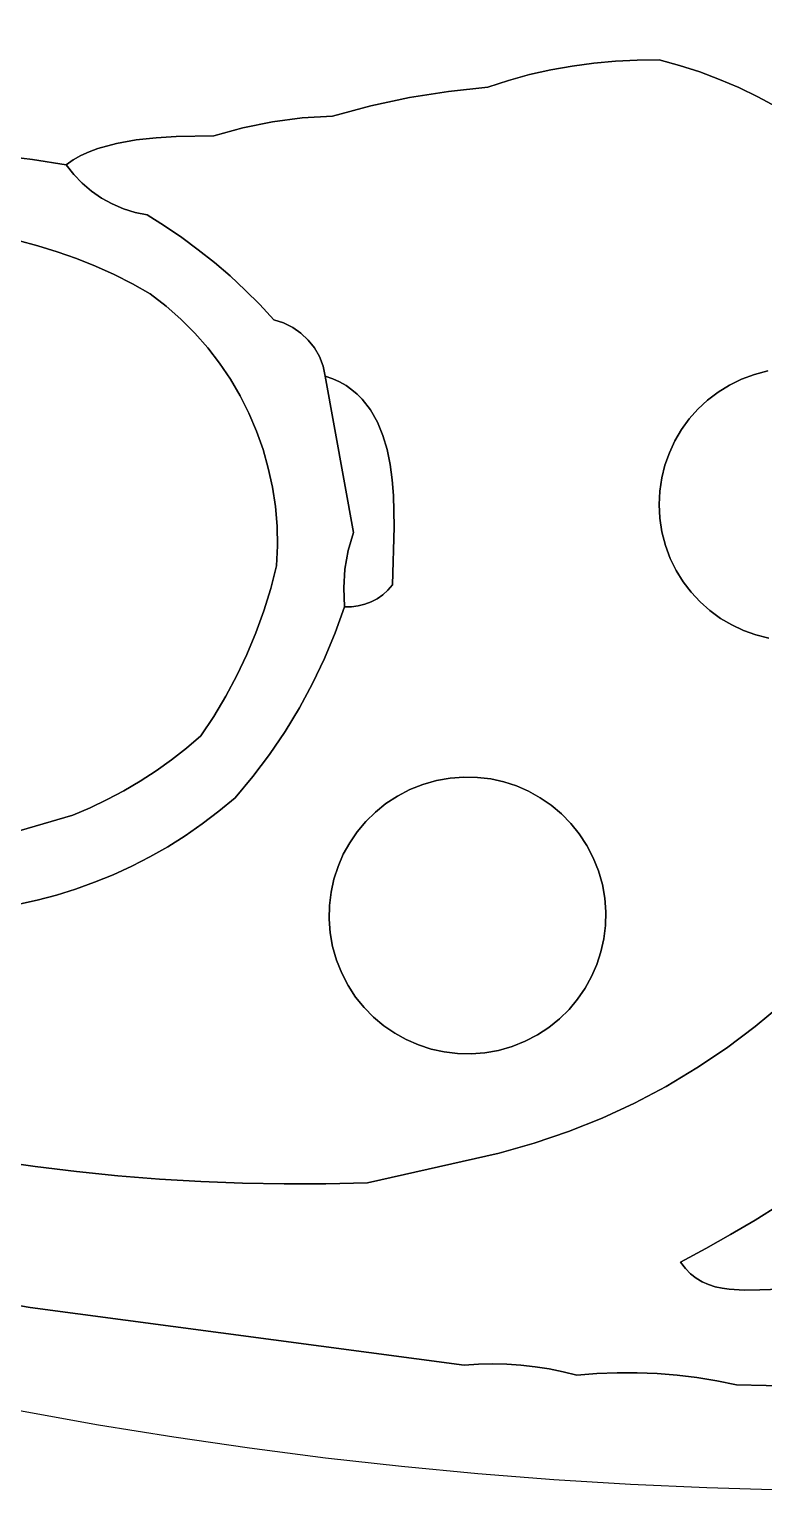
# Model space of a CAD drawing. Header units: inches. Extents: x 37.5 to 70.3, y 17.4 to 61.6.
# Drawn here: x 55.928 to 58.414, y 17.428 to 22.368 of the extents above; entities that cross this region are included whole.
import ezdxf

# ---------------------------------------------------------------- set-up
doc = ezdxf.new("R2010")
doc.units = ezdxf.units.IN
doc.layers.add('SURFACES_FOR_SKETCHUP', color=7, linetype='Continuous')

msp = doc.modelspace()

# ---------------------------------------------------------------- linework, layer by layer
at = {"layer": 'SURFACES_FOR_SKETCHUP'}
for points, invisible_edges in [([(58.3445, 23.0999), (58.2059, 23.0539), (58.2639, 22.1984)], 10), ([(58.2639, 22.1984), (58.3296, 22.1703), (58.3445, 23.0999)], 10), ([(59.0246, 22.5933), (58.3445, 23.0999), (58.3296, 22.1703)], 11), ([(58.0664, 23.0103), (58.1287, 22.2453), (58.2059, 23.0539)], 3), ([(58.1287, 22.2453), (58.1969, 22.2234), (58.2059, 23.0539)], 10), ([(58.1969, 22.2234), (58.2639, 22.1984), (58.2059, 23.0539)], 10), ([(57.9151, 22.9551), (58.0594, 22.264), (58.0664, 23.0103)], 3), ([(58.1287, 22.2453), (58.0664, 23.0103), (58.0594, 22.264)], 3), ([(57.7623, 22.9056), (57.9856, 22.2637), (57.9151, 22.9551)], 3), ([(58.0594, 22.264), (57.9151, 22.9551), (57.9856, 22.2637)], 3), ([(57.608, 22.862), (57.8387, 22.2534), (57.7623, 22.9056)], 3), ([(57.912, 22.2601), (57.7623, 22.9056), (57.8387, 22.2534)], 3), ([(57.9856, 22.2637), (57.7623, 22.9056), (57.912, 22.2601)], 3), ([(57.2959, 22.7921), (57.5504, 22.1948), (57.4525, 22.8242)], 3), ([(57.4525, 22.8242), (57.6933, 22.2304), (57.608, 22.862)], 3), ([(57.6933, 22.2304), (57.4525, 22.8242), (57.6215, 22.2142)], 3), ([(57.6215, 22.2142), (57.4525, 22.8242), (57.5504, 22.1948)], 3), ([(57.7658, 22.2435), (57.608, 22.862), (57.6933, 22.2304)], 3), ([(57.8387, 22.2534), (57.608, 22.862), (57.7658, 22.2435)], 3), ([(57.1384, 22.766), (57.3469, 22.1578), (57.2959, 22.7921)], 3), ([(57.4801, 22.1723), (57.2959, 22.7921), (57.3469, 22.1578)], 3), ([(57.5504, 22.1948), (57.2959, 22.7921), (57.4801, 22.1723)], 3), ([(56.024, 22.7469), (55.865, 22.7678), (55.8261, 21.9407)], 10), ([(55.8261, 21.9407), (55.9397, 21.9276), (56.024, 22.7469)], 10), ([(55.9397, 21.9276), (56.1309, 21.9536), (56.024, 22.7469)], 11), ([(56.1604, 21.9646), (56.024, 22.7469), (56.1309, 21.9536)], 3), ([(56.024, 22.7469), (56.1604, 21.9646), (56.1833, 22.7319)], 3), ([(56.2232, 21.9819), (56.1833, 22.7319), (56.1604, 21.9646)], 3), ([(56.2896, 21.9936), (56.1833, 22.7319), (56.2232, 21.9819)], 3), ([(56.1833, 22.7319), (56.2896, 21.9936), (56.3429, 22.7229)], 3), ([(56.2896, 21.9936), (56.3576, 22.001), (56.3429, 22.7229)], 10), ([(56.3576, 22.001), (56.4253, 22.005), (56.3429, 22.7229)], 10), ([(56.5025, 22.7198), (56.3429, 22.7229), (56.4253, 22.005)], 10), ([(56.5025, 22.7198), (56.651, 22.0345), (56.6621, 22.7225)], 3), ([(56.751, 22.0546), (56.6621, 22.7225), (56.651, 22.0345)], 3), ([(56.8213, 22.7311), (56.6621, 22.7225), (56.8522, 22.0678)], 10), ([(56.751, 22.0546), (56.8522, 22.0678), (56.6621, 22.7225)], 10), ([(56.8213, 22.7311), (56.9541, 22.0741), (56.9802, 22.7456)], 3), ([(56.8522, 22.0678), (56.9541, 22.0741), (56.8213, 22.7311)], 10), ([(57.0836, 22.1086), (56.9802, 22.7456), (56.9541, 22.0741)], 3), ([(56.9802, 22.7456), (57.2146, 22.1366), (57.1384, 22.766)], 3), ([(57.2146, 22.1366), (56.9802, 22.7456), (57.0836, 22.1086)], 3), ([(57.3469, 22.1578), (57.1384, 22.766), (57.2146, 22.1366)], 3), ([(56.4253, 22.005), (56.5525, 22.0076), (56.5025, 22.7198)], 10), ([(56.651, 22.0345), (56.5025, 22.7198), (56.5525, 22.0076)], 3), ([(59.0246, 22.5933), (58.3296, 22.1703), (59.0238, 22.5475)], 3), ([(58.394, 22.1391), (59.0238, 22.5475), (58.3296, 22.1703)], 3), ([(59.0238, 22.5475), (58.394, 22.1391), (59.0277, 22.5014)], 3), ([(58.4568, 22.105), (59.0277, 22.5014), (58.394, 22.1391)], 3), ([(57.6933, 22.2304), (57.6215, 22.2142), (58.2237, 21.1132)], 10), ([(57.7658, 22.2435), (57.6933, 22.2304), (58.2237, 21.1132)], 10), ([(57.7658, 22.2435), (58.2593, 21.1403), (57.8387, 22.2534)], 3), ([(58.2593, 21.1403), (57.7658, 22.2435), (58.2237, 21.1132)], 3), ([(57.8387, 22.2534), (58.2593, 21.1403), (57.912, 22.2601)], 3), ([(57.9856, 22.2637), (57.912, 22.2601), (58.2976, 21.1641)], 10), ([(58.2593, 21.1403), (58.2976, 21.1641), (57.912, 22.2601)], 10), ([(58.0594, 22.264), (57.9856, 22.2637), (58.1287, 22.2453)], 2), ([(58.1287, 22.2453), (57.9856, 22.2637), (58.1969, 22.2234)], 3), ([(58.2976, 21.1641), (58.1969, 22.2234), (57.9856, 22.2637)], 11), ([(57.4801, 22.1723), (58.1912, 21.0829), (57.5504, 22.1948)], 3), ([(57.5504, 22.1948), (58.1912, 21.0829), (57.6215, 22.2142)], 3), ([(58.2237, 21.1132), (57.6215, 22.2142), (58.1912, 21.0829)], 3), ([(58.1969, 22.2234), (58.2976, 21.1641), (58.2639, 22.1984)], 3), ([(58.3386, 21.1841), (58.2639, 22.1984), (58.2976, 21.1641)], 3), ([(58.2639, 22.1984), (58.3386, 21.1841), (58.3296, 22.1703)], 3), ([(57.0836, 22.1086), (56.8722, 21.3167), (57.2146, 22.1366)], 3), ([(56.8722, 21.3167), (56.8932, 21.2901), (57.2146, 22.1366)], 10), ([(57.3469, 22.1578), (57.2146, 22.1366), (56.8932, 21.2901)], 10), ([(56.8932, 21.2901), (57.0199, 21.1488), (57.3469, 22.1578)], 11), ([(57.0381, 21.1336), (57.3469, 22.1578), (57.0199, 21.1488)], 3), ([(57.0381, 21.1336), (57.0547, 21.1171), (57.3469, 22.1578)], 10), ([(57.4801, 22.1723), (57.3469, 22.1578), (57.0547, 21.1171)], 10), ([(57.0547, 21.1171), (57.0835, 21.0804), (57.4801, 22.1723)], 10), ([(58.1618, 21.0497), (57.4801, 22.1723), (57.0835, 21.0804)], 11), ([(58.1618, 21.0497), (58.1912, 21.0829), (57.4801, 22.1723)], 10), ([(58.3296, 22.1703), (58.3386, 21.1841), (58.394, 22.1391)], 3), ([(58.394, 22.1391), (58.3386, 21.1841), (58.4568, 22.105)], 3), ([(56.8722, 21.3167), (57.0836, 22.1086), (56.8476, 21.3399)], 3), ([(56.9541, 22.0741), (56.8476, 21.3399), (57.0836, 22.1086)], 3), ([(58.382, 21.2002), (58.4568, 22.105), (58.3386, 21.1841)], 3), ([(58.4568, 22.105), (58.382, 21.2002), (58.5181, 22.0679)], 3), ([(56.5548, 21.5788), (56.651, 22.0345), (56.5003, 21.6222)], 3), ([(56.5525, 22.0076), (56.5003, 21.6222), (56.651, 22.0345)], 3), ([(56.651, 22.0345), (56.5548, 21.5788), (56.751, 22.0546)], 3), ([(56.6077, 21.5334), (56.751, 22.0546), (56.5548, 21.5788)], 3), ([(56.6588, 21.4859), (56.8522, 22.0678), (56.6077, 21.5334)], 3), ([(56.751, 22.0546), (56.6077, 21.5334), (56.8522, 22.0678)], 3), ([(56.7081, 21.4365), (56.9541, 22.0741), (56.6588, 21.4859)], 3), ([(56.8522, 22.0678), (56.6588, 21.4859), (56.9541, 22.0741)], 3), ([(56.8197, 21.3594), (56.9541, 22.0741), (56.7081, 21.4365)], 11), ([(56.8476, 21.3399), (56.9541, 22.0741), (56.8197, 21.3594)], 3), ([(58.4277, 21.212), (58.5181, 22.0679), (58.382, 21.2002)], 3), ([(56.2232, 21.9819), (56.1604, 21.9646), (56.1729, 21.7969)], 10), ([(56.1729, 21.7969), (56.2088, 21.777), (56.2232, 21.9819)], 10), ([(56.2088, 21.777), (56.2467, 21.7607), (56.2232, 21.9819)], 10), ([(56.2896, 21.9936), (56.2232, 21.9819), (56.2467, 21.7607)], 10), ([(56.2467, 21.7607), (56.2862, 21.7482), (56.2896, 21.9936)], 10), ([(56.2862, 21.7482), (56.327, 21.7396), (56.2896, 21.9936)], 10), ([(56.3576, 22.001), (56.2896, 21.9936), (56.327, 21.7396)], 10), ([(56.4253, 22.005), (56.3576, 22.001), (56.327, 21.7396)], 10), ([(56.4253, 22.005), (56.327, 21.7396), (56.3863, 21.7027)], 9), ([(56.4253, 22.005), (56.3863, 21.7027), (56.5525, 22.0076)], 3), ([(56.4441, 21.6635), (56.5525, 22.0076), (56.3863, 21.7027)], 3), ([(56.5003, 21.6222), (56.5525, 22.0076), (56.4441, 21.6635)], 3), ([(55.8261, 21.9407), (55.8231, 21.6675), (55.9397, 21.9276)], 3), ([(55.9397, 21.9276), (56.103, 21.9407), (56.1309, 21.9536)], 9), ([(55.9397, 21.9276), (56.0768, 21.926), (56.103, 21.9407)], 9), ([(56.103, 21.9407), (56.0768, 21.926), (56.0787, 21.8765)], 10), ([(56.0787, 21.8765), (56.1075, 21.8468), (56.103, 21.9407)], 10), ([(56.1309, 21.9536), (56.103, 21.9407), (56.1075, 21.8468)], 10), ([(56.1075, 21.8468), (56.139, 21.8202), (56.1309, 21.9536)], 10), ([(56.1604, 21.9646), (56.1309, 21.9536), (56.139, 21.8202)], 10), ([(56.139, 21.8202), (56.1729, 21.7969), (56.1604, 21.9646)], 10), ([(55.8903, 21.6529), (55.9397, 21.9276), (55.8231, 21.6675)], 3), ([(55.8903, 21.6529), (55.9569, 21.6354), (55.9397, 21.9276)], 10), ([(55.9397, 21.9276), (56.0528, 21.9091), (56.0768, 21.926)], 8), ([(56.0528, 21.9091), (55.9397, 21.9276), (56.0787, 21.8765)], 2), ([(55.9397, 21.9276), (55.9569, 21.6354), (56.0787, 21.8765)], 11), ([(56.0528, 21.9091), (56.0787, 21.8765), (56.0768, 21.926)], 2), ([(56.1075, 21.8468), (56.0787, 21.8765), (55.9569, 21.6354)], 10), ([(55.9569, 21.6354), (56.0228, 21.6152), (56.1075, 21.8468)], 10), ([(56.139, 21.8202), (56.1075, 21.8468), (56.0228, 21.6152)], 10), ([(56.1729, 21.7969), (56.139, 21.8202), (56.0228, 21.6152)], 10), ([(56.1729, 21.7969), (56.0228, 21.6152), (56.0878, 21.5922)], 9), ([(56.1729, 21.7969), (56.0878, 21.5922), (56.2088, 21.777)], 3), ([(56.1519, 21.5665), (56.2088, 21.777), (56.0878, 21.5922)], 3), ([(56.2088, 21.777), (56.1519, 21.5665), (56.2467, 21.7607)], 3), ([(56.215, 21.538), (56.2467, 21.7607), (56.1519, 21.5665)], 3), ([(56.2467, 21.7607), (56.215, 21.538), (56.2862, 21.7482)], 3), ([(56.2862, 21.7482), (56.215, 21.538), (56.327, 21.7396)], 3), ([(56.327, 21.7396), (56.215, 21.538), (56.3863, 21.7027)], 3), ([(56.277, 21.5068), (56.3863, 21.7027), (56.215, 21.538)], 3), ([(56.4441, 21.6635), (56.3863, 21.7027), (56.277, 21.5068)], 10), ([(55.6611, 19.6002), (56.0751, 19.7099), (55.7554, 21.6793)], 11), ([(55.8231, 21.6675), (55.7554, 21.6793), (56.0751, 19.7099)], 10), ([(55.8903, 21.6529), (55.8231, 21.6675), (56.0751, 19.7099)], 10), ([(55.9569, 21.6354), (55.8903, 21.6529), (56.0751, 19.7099)], 10), ([(56.3379, 21.4729), (56.4441, 21.6635), (56.277, 21.5068)], 3), ([(56.5003, 21.6222), (56.4441, 21.6635), (56.3379, 21.4729)], 10), ([(56.0228, 21.6152), (55.9569, 21.6354), (56.0751, 19.7099)], 10), ([(56.0751, 19.7099), (56.1342, 19.7348), (56.0228, 21.6152)], 10), ([(56.0878, 21.5922), (56.0228, 21.6152), (56.1342, 19.7348)], 10), ([(56.1519, 21.5665), (56.0878, 21.5922), (56.1921, 19.7623)], 10), ([(56.1342, 19.7348), (56.1921, 19.7623), (56.0878, 21.5922)], 10), ([(56.3912, 21.4317), (56.5003, 21.6222), (56.3379, 21.4729)], 3), ([(56.5548, 21.5788), (56.5003, 21.6222), (56.3912, 21.4317)], 10), ([(56.215, 21.538), (56.1519, 21.5665), (56.6949, 20.3265)], 10), ([(56.1921, 19.7623), (56.6644, 20.2535), (56.1519, 21.5665)], 11), ([(56.6644, 20.2535), (56.6949, 20.3265), (56.1519, 21.5665)], 10), ([(56.4415, 21.3875), (56.215, 21.538), (56.4884, 21.3405)], 3), ([(56.5321, 21.2908), (56.215, 21.538), (56.5723, 21.2386)], 3), ([(56.6949, 20.3265), (56.609, 21.1841), (56.215, 21.538)], 11), ([(56.215, 21.538), (56.4415, 21.3875), (56.277, 21.5068)], 3), ([(56.5723, 21.2386), (56.215, 21.538), (56.609, 21.1841)], 3), ([(56.4884, 21.3405), (56.215, 21.538), (56.5321, 21.2908)], 3), ([(56.3912, 21.4317), (56.4415, 21.3875), (56.5548, 21.5788)], 10), ([(56.6077, 21.5334), (56.5548, 21.5788), (56.4415, 21.3875)], 10), ([(56.3379, 21.4729), (56.277, 21.5068), (56.3912, 21.4317)], 2), ([(56.4415, 21.3875), (56.3912, 21.4317), (56.277, 21.5068)], 10), ([(56.4415, 21.3875), (56.4884, 21.3405), (56.6077, 21.5334)], 10), ([(56.6588, 21.4859), (56.6077, 21.5334), (56.4884, 21.3405)], 10), ([(56.4884, 21.3405), (56.5321, 21.2908), (56.6588, 21.4859)], 10), ([(56.7081, 21.4365), (56.6588, 21.4859), (56.5321, 21.2908)], 10), ([(56.5321, 21.2908), (56.5723, 21.2386), (56.7081, 21.4365)], 10), ([(56.7556, 21.3852), (56.7081, 21.4365), (56.5723, 21.2386)], 10), ([(56.7081, 21.4365), (56.7556, 21.3852), (56.7889, 21.3746)], 8), ([(56.7081, 21.4365), (56.7889, 21.3746), (56.8197, 21.3594)], 9), ([(56.5723, 21.2386), (56.609, 21.1841), (56.7556, 21.3852)], 10), ([(56.7889, 21.3746), (56.7556, 21.3852), (56.609, 21.1841)], 10), ([(56.7889, 21.3746), (56.609, 21.1841), (56.8197, 21.3594)], 3), ([(56.8476, 21.3399), (56.8197, 21.3594), (56.609, 21.1841)], 10), ([(56.609, 21.1841), (56.6422, 21.1275), (56.8476, 21.3399)], 10), ([(56.8722, 21.3167), (56.8476, 21.3399), (56.6422, 21.1275)], 10), ([(56.8722, 21.3167), (56.6422, 21.1275), (56.8932, 21.2901)], 3), ([(56.8932, 21.2901), (56.6422, 21.1275), (56.9101, 21.2605)], 3), ([(56.9101, 21.2605), (57.0199, 21.1488), (56.8932, 21.2901)], 3), ([(56.9225, 21.2285), (56.9101, 21.2605), (56.6422, 21.1275)], 10), ([(56.9225, 21.2285), (56.9785, 21.1748), (56.9101, 21.2605)], 3), ([(57.0001, 21.1626), (56.9101, 21.2605), (56.9785, 21.1748)], 3), ([(57.0199, 21.1488), (56.9101, 21.2605), (57.0001, 21.1626)], 3), ([(56.9301, 21.1943), (56.9225, 21.2285), (56.6422, 21.1275)], 10), ([(56.9301, 21.1943), (56.6422, 21.1275), (56.6717, 21.069)], 9), ([(56.9301, 21.1943), (56.6717, 21.069), (56.6974, 21.0087)], 9), ([(56.9301, 21.1943), (56.6974, 21.0087), (56.7193, 20.9469)], 9), ([(56.9301, 21.1943), (56.7193, 20.9469), (56.7372, 20.8837)], 9), ([(56.9301, 21.1943), (56.7372, 20.8837), (57.025, 20.6656)], 3), ([(56.9225, 21.2285), (56.9301, 21.1943), (56.9552, 21.1854)], 8), ([(56.9225, 21.2285), (56.9552, 21.1854), (56.9785, 21.1748)], 9), ([(57.1068, 21.0392), (57.0835, 21.0804), (56.9301, 21.1943)], 10), ([(56.9301, 21.1943), (57.0835, 21.0804), (56.9552, 21.1854)], 3), ([(57.025, 20.6656), (57.1068, 21.0392), (56.9301, 21.1943)], 3), ([(58.1357, 21.014), (58.4277, 21.212), (58.1618, 21.0497)], 3), ([(58.4277, 21.212), (58.1357, 21.014), (58.7742, 21.1456)], 11), ([(58.4277, 21.212), (58.382, 21.2002), (58.1618, 21.0497)], 10), ([(58.1618, 21.0497), (58.382, 21.2002), (58.1912, 21.0829)], 3), ([(58.1912, 21.0829), (58.382, 21.2002), (58.2237, 21.1132)], 3), ([(58.382, 21.2002), (58.3386, 21.1841), (58.2237, 21.1132)], 10), ([(56.609, 21.1841), (56.6949, 20.3265), (56.6422, 21.1275)], 3), ([(56.9785, 21.1748), (56.9552, 21.1854), (57.0547, 21.1171)], 10), ([(57.0547, 21.1171), (56.9552, 21.1854), (57.0835, 21.0804)], 3), ([(56.9785, 21.1748), (57.0547, 21.1171), (57.0001, 21.1626)], 3), ([(57.0199, 21.1488), (57.0001, 21.1626), (57.0381, 21.1336)], 2), ([(57.0547, 21.1171), (57.0381, 21.1336), (57.0001, 21.1626)], 10), ([(58.9722, 20.8536), (58.7742, 21.1456), (58.1357, 21.014)], 11), ([(58.2593, 21.1403), (58.2237, 21.1132), (58.3386, 21.1841)], 10), ([(58.3386, 21.1841), (58.2976, 21.1641), (58.2593, 21.1403)], 8), ([(56.6422, 21.1275), (56.6949, 20.3265), (56.6717, 21.069)], 3), ([(56.6717, 21.069), (56.6949, 20.3265), (56.6974, 21.0087)], 3), ([(58.1357, 21.014), (58.1618, 21.0497), (57.0835, 21.0804)], 10), ([(57.0835, 21.0804), (57.1068, 21.0392), (58.1357, 21.014)], 10), ([(56.6974, 21.0087), (56.6949, 20.3265), (56.7193, 20.9469)], 3), ([(57.1252, 20.9944), (57.1068, 21.0392), (57.025, 20.6656)], 10), ([(57.1393, 20.9465), (57.1252, 20.9944), (57.025, 20.6656)], 10), ([(58.1132, 20.9759), (58.1357, 21.014), (57.1068, 21.0392)], 10), ([(57.1068, 21.0392), (57.1252, 20.9944), (58.1132, 20.9759)], 10), ([(58.0943, 20.9358), (58.1132, 20.9759), (57.1252, 20.9944)], 10), ([(57.1252, 20.9944), (57.1393, 20.9465), (58.0943, 20.9358)], 10), ([(58.1357, 21.014), (58.1132, 20.9759), (58.0692, 20.6675)], 10), ([(58.0692, 20.6675), (58.9058, 20.5071), (58.1357, 21.014)], 11), ([(58.9722, 20.8536), (58.1357, 21.014), (58.9058, 20.5071)], 11), ([(56.7219, 20.4009), (56.7193, 20.9469), (56.6949, 20.3265)], 3), ([(56.7193, 20.9469), (56.7219, 20.4009), (56.7372, 20.8837)], 3), ([(57.1494, 20.8962), (57.1393, 20.9465), (57.025, 20.6656)], 10), ([(58.0794, 20.8939), (58.0943, 20.9358), (57.1393, 20.9465)], 10), ([(57.1393, 20.9465), (57.1494, 20.8962), (58.0794, 20.8939)], 10), ([(58.1132, 20.9759), (58.0943, 20.9358), (58.0621, 20.7141)], 10), ([(58.0621, 20.7141), (58.0692, 20.6675), (58.1132, 20.9759)], 10), ([(57.1563, 20.8442), (57.1494, 20.8962), (57.025, 20.6656)], 10), ([(58.0685, 20.8506), (58.0794, 20.8939), (57.1494, 20.8962)], 10), ([(57.1494, 20.8962), (57.1563, 20.8442), (58.0685, 20.8506)], 10), ([(58.0943, 20.9358), (58.0794, 20.8939), (58.0621, 20.7141)], 10), ([(56.7372, 20.8837), (56.7219, 20.4009), (56.7512, 20.8193)], 3), ([(56.7512, 20.8193), (57.025, 20.6656), (56.7372, 20.8837)], 3), ([(58.0619, 20.8059), (58.0685, 20.8506), (57.1563, 20.8442)], 10), ([(58.0685, 20.8506), (58.0597, 20.7604), (58.0794, 20.8939)], 3), ([(58.0621, 20.7141), (58.0794, 20.8939), (58.0597, 20.7604)], 3), ([(58.0685, 20.8506), (58.0619, 20.8059), (58.0597, 20.7604)], 8), ([(56.7512, 20.8193), (56.7219, 20.4009), (56.761, 20.7539)], 3), ([(56.7512, 20.8193), (56.761, 20.7539), (57.025, 20.6656)], 10), ([(57.1604, 20.7911), (57.1563, 20.8442), (57.025, 20.6656)], 10), ([(57.1563, 20.8442), (57.1604, 20.7911), (58.0619, 20.8059)], 10), ([(58.0597, 20.7604), (58.0619, 20.8059), (57.1604, 20.7911)], 10), ([(56.7667, 20.6876), (56.761, 20.7539), (56.7219, 20.4009)], 10), ([(56.761, 20.7539), (56.7667, 20.6876), (57.025, 20.6656)], 10), ([(57.1625, 20.6846), (57.1604, 20.7911), (57.025, 20.6656)], 10), ([(57.1604, 20.7911), (57.1625, 20.6846), (58.0597, 20.7604)], 10), ([(58.0621, 20.7141), (58.0597, 20.7604), (57.1625, 20.6846)], 10), ([(58.0692, 20.6675), (58.0621, 20.7141), (57.1625, 20.6846)], 10), ([(56.7219, 20.4009), (56.7453, 20.4766), (56.7667, 20.6876)], 10), ([(56.7681, 20.6208), (56.7667, 20.6876), (56.7453, 20.4766)], 10), ([(57.0072, 20.6044), (57.025, 20.6656), (56.7667, 20.6876)], 10), ([(56.7667, 20.6876), (56.7681, 20.6208), (57.0072, 20.6044)], 10), ([(57.025, 20.6656), (57.0072, 20.6044), (57.1625, 20.6846)], 10), ([(57.1575, 20.4885), (57.1625, 20.6846), (57.0072, 20.6044)], 10), ([(57.1625, 20.6846), (57.1575, 20.4885), (58.0692, 20.6675)], 10), ([(58.0811, 20.6218), (58.0692, 20.6675), (57.1575, 20.4885)], 10), ([(58.0692, 20.6675), (58.0811, 20.6218), (58.2315, 20.4016)], 10), ([(58.2673, 20.3755), (58.0692, 20.6675), (58.2315, 20.4016)], 3), ([(58.0692, 20.6675), (58.2673, 20.3755), (58.9058, 20.5071)], 11), ([(56.7652, 20.5534), (56.7681, 20.6208), (56.7453, 20.4766)], 2), ([(56.7652, 20.5534), (56.9963, 20.5417), (56.7681, 20.6208)], 3), ([(56.9963, 20.5417), (57.0072, 20.6044), (56.7681, 20.6208)], 10), ([(57.0072, 20.6044), (56.9963, 20.5417), (57.1575, 20.4885)], 10), ([(58.0972, 20.5784), (58.0811, 20.6218), (57.1575, 20.4885)], 10), ([(58.1984, 20.431), (58.0811, 20.6218), (58.1681, 20.4635)], 3), ([(58.2315, 20.4016), (58.0811, 20.6218), (58.1984, 20.431)], 3), ([(58.0811, 20.6218), (58.0972, 20.5784), (58.1681, 20.4635)], 10), ([(56.7453, 20.4766), (56.9922, 20.4783), (56.7652, 20.5534)], 3), ([(56.9963, 20.5417), (56.7652, 20.5534), (56.9922, 20.4783)], 3), ([(58.1172, 20.5374), (58.0972, 20.5784), (57.1575, 20.4885)], 10), ([(58.1409, 20.4991), (58.1681, 20.4635), (58.0972, 20.5784)], 10), ([(58.0972, 20.5784), (58.1172, 20.5374), (58.1409, 20.4991)], 8), ([(56.9963, 20.5417), (56.9922, 20.4783), (57.1058, 20.442)], 10), ([(57.1421, 20.4707), (57.1575, 20.4885), (56.9963, 20.5417)], 10), ([(57.1058, 20.442), (57.1248, 20.4552), (56.9963, 20.5417)], 10), ([(57.1248, 20.4552), (57.1421, 20.4707), (56.9963, 20.5417)], 10), ([(57.1575, 20.4885), (57.5339, 19.8224), (58.1172, 20.5374)], 11), ([(57.5339, 19.8224), (57.5767, 19.8085), (58.1172, 20.5374)], 10), ([(58.1409, 20.4991), (58.1172, 20.5374), (57.5767, 19.8085)], 10), ([(58.6138, 20.309), (58.9058, 20.5071), (58.2673, 20.3755)], 11), ([(56.7219, 20.4009), (56.9632, 20.3262), (56.7453, 20.4766)], 3), ([(56.9922, 20.4783), (56.7453, 20.4766), (56.995, 20.4145)], 3), ([(56.995, 20.4145), (56.7453, 20.4766), (56.9632, 20.3262)], 3), ([(57.0416, 20.4174), (57.064, 20.423), (56.9922, 20.4783)], 10), ([(57.0186, 20.4145), (57.0416, 20.4174), (56.9922, 20.4783)], 10), ([(56.9922, 20.4783), (56.995, 20.4145), (57.0186, 20.4145)], 8), ([(57.064, 20.423), (57.0855, 20.4312), (56.9922, 20.4783)], 10), ([(57.0855, 20.4312), (57.1058, 20.442), (56.9922, 20.4783)], 10), ([(57.1058, 20.442), (57.3527, 19.8353), (57.1248, 20.4552)], 3), ([(57.1248, 20.4552), (57.3989, 19.8388), (57.1421, 20.4707)], 3), ([(57.3989, 19.8388), (57.1248, 20.4552), (57.3527, 19.8353)], 3), ([(57.1421, 20.4707), (57.4447, 19.8377), (57.1575, 20.4885)], 3), ([(57.4447, 19.8377), (57.1421, 20.4707), (57.3989, 19.8388)], 3), ([(57.5339, 19.8224), (57.1575, 20.4885), (57.4898, 19.8322)], 3), ([(57.4898, 19.8322), (57.1575, 20.4885), (57.4447, 19.8377)], 3), ([(57.5767, 19.8085), (57.6179, 19.7906), (58.1409, 20.4991)], 10), ([(58.1681, 20.4635), (58.1409, 20.4991), (57.6179, 19.7906)], 10), ([(57.6179, 19.7906), (57.6573, 19.7689), (58.1681, 20.4635)], 10), ([(58.1984, 20.431), (58.1681, 20.4635), (57.6573, 19.7689)], 10), ([(56.7219, 20.4009), (56.6949, 20.3265), (56.9271, 20.2397)], 10), ([(56.9271, 20.2397), (56.9632, 20.3262), (56.7219, 20.4009)], 10), ([(56.9271, 20.2397), (57.0855, 20.4312), (56.9632, 20.3262)], 3), ([(56.9271, 20.2397), (57.3064, 19.827), (57.0855, 20.4312)], 11), ([(57.064, 20.423), (56.9632, 20.3262), (57.0855, 20.4312)], 3), ([(57.0416, 20.4174), (56.9632, 20.3262), (57.064, 20.423)], 3), ([(57.0186, 20.4145), (56.9632, 20.3262), (57.0416, 20.4174)], 3), ([(57.0186, 20.4145), (56.995, 20.4145), (56.9632, 20.3262)], 8), ([(57.0855, 20.4312), (57.3064, 19.827), (57.1058, 20.442)], 3), ([(57.3527, 19.8353), (57.1058, 20.442), (57.3064, 19.827)], 3), ([(57.6573, 19.7689), (57.6944, 19.7434), (58.1984, 20.431)], 10), ([(58.2315, 20.4016), (58.1984, 20.431), (57.6944, 19.7434)], 10), ([(57.6944, 19.7434), (57.729, 19.7144), (58.2315, 20.4016)], 10), ([(58.2673, 20.3755), (58.2315, 20.4016), (57.729, 19.7144)], 10), ([(57.729, 19.7144), (57.7609, 19.682), (58.2673, 20.3755)], 10), ([(58.3053, 20.353), (58.2673, 20.3755), (57.7609, 19.682)], 10), ([(57.7609, 19.682), (57.7896, 19.6464), (58.3053, 20.353)], 10), ([(58.3454, 20.3341), (58.3053, 20.353), (57.7896, 19.6464)], 10), ([(58.2673, 20.3755), (58.3053, 20.353), (58.6138, 20.309)], 10), ([(58.3053, 20.353), (58.3454, 20.3341), (58.5671, 20.3019)], 10), ([(58.5671, 20.3019), (58.6138, 20.309), (58.3053, 20.353)], 10), ([(56.6949, 20.3265), (56.6644, 20.2535), (56.8867, 20.1553)], 10), ([(56.8867, 20.1553), (56.9271, 20.2397), (56.6949, 20.3265)], 10), ([(57.7896, 19.6464), (57.815, 19.6076), (58.3454, 20.3341)], 10), ([(58.3873, 20.3192), (58.3454, 20.3341), (57.815, 19.6076)], 10), ([(57.815, 19.6076), (57.8367, 19.5659), (58.3873, 20.3192)], 10), ([(58.4307, 20.3083), (58.3873, 20.3192), (57.8367, 19.5659)], 10), ([(57.8367, 19.5659), (58.8038, 19.4289), (58.4307, 20.3083)], 11), ([(58.3454, 20.3341), (58.3873, 20.3192), (58.5671, 20.3019)], 10), ([(58.4307, 20.3083), (58.5209, 20.2995), (58.3873, 20.3192)], 3), ([(58.5671, 20.3019), (58.3873, 20.3192), (58.5209, 20.2995)], 3), ([(56.1921, 19.7623), (56.2487, 19.7923), (56.6644, 20.2535)], 10), ([(56.6306, 20.182), (56.6644, 20.2535), (56.2487, 19.7923)], 10), ([(56.6644, 20.2535), (56.6306, 20.182), (56.8422, 20.073)], 10), ([(56.8422, 20.073), (56.8867, 20.1553), (56.6644, 20.2535)], 10), ([(56.8867, 20.1553), (57.2603, 19.8139), (56.9271, 20.2397)], 3), ([(57.3064, 19.827), (56.9271, 20.2397), (57.2603, 19.8139)], 3), ([(56.3039, 19.8247), (56.6306, 20.182), (56.2487, 19.7923)], 3), ([(56.3039, 19.8247), (56.3576, 19.8595), (56.6306, 20.182)], 10), ([(56.5934, 20.1121), (56.6306, 20.182), (56.3576, 19.8595)], 10), ([(56.6306, 20.182), (56.5934, 20.1121), (56.7937, 19.993)], 10), ([(56.7937, 19.993), (56.8422, 20.073), (56.6306, 20.182)], 10), ([(56.8422, 20.073), (57.1741, 19.7745), (56.8867, 20.1553)], 3), ([(57.2603, 19.8139), (56.8867, 20.1553), (57.2158, 19.7962)], 3), ([(57.2158, 19.7962), (56.8867, 20.1553), (57.1741, 19.7745)], 3), ([(56.4097, 19.8967), (56.5934, 20.1121), (56.3576, 19.8595)], 3), ([(56.5934, 20.1121), (56.4097, 19.8967), (56.5528, 20.044)], 3), ([(56.5934, 20.1121), (56.5528, 20.044), (56.7937, 19.993)], 10), ([(56.7937, 19.993), (57.1353, 19.7491), (56.8422, 20.073)], 3), ([(57.1741, 19.7745), (56.8422, 20.073), (57.1353, 19.7491)], 3), ([(56.4097, 19.8967), (56.4602, 19.9361), (56.5528, 20.044)], 10), ([(56.509, 19.9778), (56.5528, 20.044), (56.4602, 19.9361)], 2), ([(56.5528, 20.044), (56.509, 19.9778), (56.7412, 19.9155)], 10), ([(56.7412, 19.9155), (56.7937, 19.993), (56.5528, 20.044)], 10), ([(56.509, 19.9778), (56.4602, 19.9361), (56.6247, 19.7685)], 10), ([(56.6247, 19.7685), (56.6849, 19.8406), (56.509, 19.9778)], 10), ([(56.6849, 19.8406), (56.7412, 19.9155), (56.509, 19.9778)], 10), ([(56.7412, 19.9155), (57.0672, 19.6885), (56.7937, 19.993)], 3), ([(57.1353, 19.7491), (56.7937, 19.993), (57.0996, 19.7204)], 3), ([(57.0996, 19.7204), (56.7937, 19.993), (57.0672, 19.6885)], 3), ([(56.4602, 19.9361), (56.4097, 19.8967), (56.5699, 19.723)], 10), ([(56.5699, 19.723), (56.6247, 19.7685), (56.4602, 19.9361)], 10), ([(56.6849, 19.8406), (57.0382, 19.6539), (56.7412, 19.9155)], 3), ([(57.0672, 19.6885), (56.7412, 19.9155), (57.0382, 19.6539)], 3), ([(56.3039, 19.8247), (56.4558, 19.6403), (56.3576, 19.8595)], 3), ([(56.3576, 19.8595), (56.5136, 19.6802), (56.4097, 19.8967)], 3), ([(56.5136, 19.6802), (56.3576, 19.8595), (56.4558, 19.6403)], 3), ([(56.5699, 19.723), (56.4097, 19.8967), (56.5136, 19.6802)], 3), ([(56.2487, 19.7923), (56.3967, 19.6031), (56.3039, 19.8247)], 3), ([(56.4558, 19.6403), (56.3039, 19.8247), (56.3967, 19.6031)], 3), ([(56.6247, 19.7685), (56.991, 19.5775), (56.6849, 19.8406)], 3), ([(57.0382, 19.6539), (56.6849, 19.8406), (57.0128, 19.6168)], 3), ([(57.0128, 19.6168), (56.6849, 19.8406), (56.991, 19.5775)], 3), ([(57.2603, 19.8139), (56.991, 19.5775), (56.9678, 19.2199)], 11), ([(57.2603, 19.8139), (56.9678, 19.2199), (57.6179, 19.7906)], 11), ([(56.991, 19.5775), (57.2603, 19.8139), (57.0128, 19.6168)], 3), ([(57.2603, 19.8139), (57.2158, 19.7962), (57.0128, 19.6168)], 10), ([(57.3064, 19.827), (57.2603, 19.8139), (57.5767, 19.8085)], 10), ([(57.6179, 19.7906), (57.5767, 19.8085), (57.2603, 19.8139)], 10), ([(57.3064, 19.827), (57.4898, 19.8322), (57.3527, 19.8353)], 3), ([(57.5339, 19.8224), (57.4898, 19.8322), (57.3064, 19.827)], 10), ([(57.5767, 19.8085), (57.5339, 19.8224), (57.3064, 19.827)], 10), ([(57.4447, 19.8377), (57.3989, 19.8388), (57.3527, 19.8353)], 8), ([(57.4447, 19.8377), (57.3527, 19.8353), (57.4898, 19.8322)], 3), ([(56.1342, 19.7348), (56.275, 19.5373), (56.1921, 19.7623)], 3), ([(56.1921, 19.7623), (56.3365, 19.5688), (56.2487, 19.7923)], 3), ([(56.3365, 19.5688), (56.1921, 19.7623), (56.275, 19.5373)], 3), ([(56.3967, 19.6031), (56.2487, 19.7923), (56.3365, 19.5688)], 3), ([(56.5699, 19.723), (56.9592, 19.4935), (56.6247, 19.7685)], 3), ([(56.991, 19.5775), (56.6247, 19.7685), (56.9731, 19.5363)], 3), ([(56.9731, 19.5363), (56.6247, 19.7685), (56.9592, 19.4935)], 3), ([(56.9678, 19.2199), (57.8311, 19.1637), (57.6179, 19.7906)], 11), ([(57.0128, 19.6168), (57.2158, 19.7962), (57.0382, 19.6539)], 3), ([(57.0382, 19.6539), (57.2158, 19.7962), (57.0672, 19.6885)], 3), ([(57.2158, 19.7962), (57.1741, 19.7745), (57.0672, 19.6885)], 10), ([(57.0996, 19.7204), (57.0672, 19.6885), (57.1741, 19.7745)], 10), ([(57.1741, 19.7745), (57.1353, 19.7491), (57.0996, 19.7204)], 8), ([(57.6179, 19.7906), (57.8544, 19.5213), (57.6573, 19.7689)], 3), ([(57.8544, 19.5213), (57.6179, 19.7906), (57.8311, 19.1637)], 11), ([(57.8544, 19.5213), (57.8367, 19.5659), (57.6573, 19.7689)], 10), ([(57.6573, 19.7689), (57.8367, 19.5659), (57.6944, 19.7434)], 3), ([(55.6611, 19.6002), (55.7131, 19.604), (56.0751, 19.7099)], 8), ([(56.0751, 19.7099), (55.7131, 19.604), (55.9544, 19.4221)], 10), ([(55.9544, 19.4221), (56.02, 19.4395), (56.0751, 19.7099)], 10), ([(56.02, 19.4395), (56.085, 19.4597), (56.0751, 19.7099)], 10), ([(56.1342, 19.7348), (56.0751, 19.7099), (56.2126, 19.5086)], 10), ([(56.085, 19.4597), (56.1492, 19.4828), (56.0751, 19.7099)], 10), ([(56.1492, 19.4828), (56.2126, 19.5086), (56.0751, 19.7099)], 10), ([(56.2126, 19.5086), (56.275, 19.5373), (56.1342, 19.7348)], 10), ([(56.5136, 19.6802), (56.9494, 19.4494), (56.5699, 19.723)], 3), ([(56.9592, 19.4935), (56.5699, 19.723), (56.9494, 19.4494)], 3), ([(57.6944, 19.7434), (57.8367, 19.5659), (57.729, 19.7144)], 3), ([(57.7609, 19.682), (57.729, 19.7144), (57.815, 19.6076)], 10), ([(57.8367, 19.5659), (57.815, 19.6076), (57.729, 19.7144)], 10), ([(56.4558, 19.6403), (56.9439, 19.4043), (56.5136, 19.6802)], 3), ([(56.9494, 19.4494), (56.5136, 19.6802), (56.9439, 19.4043)], 3), ([(57.815, 19.6076), (57.7896, 19.6464), (57.7609, 19.682)], 8), ([(56.3967, 19.6031), (56.9429, 19.3585), (56.4558, 19.6403)], 3), ([(56.9439, 19.4043), (56.4558, 19.6403), (56.9429, 19.3585)], 3), ([(55.8882, 19.4076), (55.9544, 19.4221), (55.7131, 19.604)], 10), ([(56.275, 19.5373), (56.9547, 19.266), (56.3365, 19.5688)], 3), ([(56.3365, 19.5688), (56.9464, 19.3123), (56.3967, 19.6031)], 3), ([(56.9464, 19.3123), (56.3365, 19.5688), (56.9547, 19.266)], 3), ([(56.9429, 19.3585), (56.3967, 19.6031), (56.9464, 19.3123)], 3), ([(56.991, 19.5775), (56.9731, 19.5363), (56.9678, 19.2199)], 10), ([(57.8544, 19.5213), (58.8038, 19.4289), (57.8367, 19.5659)], 3), ([(56.2126, 19.5086), (56.9678, 19.2199), (56.275, 19.5373)], 3), ([(56.9547, 19.266), (56.275, 19.5373), (56.9678, 19.2199)], 3), ([(56.9731, 19.5363), (56.9592, 19.4935), (56.9547, 19.266)], 10), ([(56.9547, 19.266), (56.9678, 19.2199), (56.9731, 19.5363)], 10), ([(57.8311, 19.1637), (57.849, 19.2049), (57.8544, 19.5213)], 10), ([(57.8675, 19.4752), (57.8544, 19.5213), (57.849, 19.2049)], 10), ([(57.8675, 19.4752), (58.729, 19.3331), (57.8544, 19.5213)], 3), ([(58.8038, 19.4289), (57.8544, 19.5213), (58.729, 19.3331)], 3), ([(56.085, 19.4597), (56.2282, 18.4902), (56.1492, 19.4828)], 3), ([(56.1492, 19.4828), (56.3686, 18.4789), (56.2126, 19.5086)], 3), ([(56.3686, 18.4789), (56.1492, 19.4828), (56.2282, 18.4902)], 3), ([(56.9678, 19.2199), (56.2126, 19.5086), (56.3686, 18.4789)], 11), ([(56.9592, 19.4935), (56.9494, 19.4494), (56.9547, 19.266)], 10), ([(57.849, 19.2049), (57.8629, 19.2477), (57.8675, 19.4752)], 10), ([(57.8629, 19.2477), (57.8727, 19.2918), (57.8675, 19.4752)], 10), ([(58.6495, 19.2416), (58.729, 19.3331), (57.8675, 19.4752)], 10), ([(57.8675, 19.4752), (57.8757, 19.4289), (58.6495, 19.2416)], 10), ([(57.8675, 19.4752), (57.8727, 19.2918), (57.8757, 19.4289)], 3), ([(55.9544, 19.4221), (55.8882, 19.4076), (55.9484, 18.5215)], 10), ([(55.9484, 18.5215), (56.0882, 18.5044), (55.9544, 19.4221)], 10), ([(56.02, 19.4395), (55.9544, 19.4221), (56.0882, 18.5044)], 10), ([(56.02, 19.4395), (56.0882, 18.5044), (56.085, 19.4597)], 3), ([(56.2282, 18.4902), (56.085, 19.4597), (56.0882, 18.5044)], 3), ([(56.9439, 19.4043), (56.9464, 19.3123), (56.9494, 19.4494)], 3), ([(56.9547, 19.266), (56.9494, 19.4494), (56.9464, 19.3123)], 3), ([(57.8782, 19.3369), (57.8757, 19.4289), (57.8727, 19.2918)], 3), ([(58.5654, 19.1546), (58.6495, 19.2416), (57.8757, 19.4289)], 10), ([(57.8757, 19.4289), (57.8793, 19.3827), (58.5654, 19.1546)], 10), ([(57.8782, 19.3369), (57.8793, 19.3827), (57.8757, 19.4289)], 8), ([(55.809, 18.5414), (55.9484, 18.5215), (55.8882, 19.4076)], 10), ([(56.9439, 19.4043), (56.9429, 19.3585), (56.9464, 19.3123)], 8), ([(57.8793, 19.3827), (57.8782, 19.3369), (58.477, 19.0723)], 10), ([(58.477, 19.0723), (58.5654, 19.1546), (57.8793, 19.3827)], 10), ([(57.8727, 19.2918), (58.3844, 18.9948), (57.8782, 19.3369)], 3), ([(58.3844, 18.9948), (58.477, 19.0723), (57.8782, 19.3369)], 10), ([(57.8629, 19.2477), (58.3844, 18.9948), (57.8727, 19.2918)], 3), ([(56.3686, 18.4789), (56.5092, 18.4706), (56.9678, 19.2199)], 10), ([(56.9855, 19.1753), (56.9678, 19.2199), (56.5092, 18.4706)], 10), ([(56.9678, 19.2199), (56.9855, 19.1753), (57.1649, 18.9723)], 10), ([(57.2042, 18.9506), (56.9678, 19.2199), (57.1649, 18.9723)], 3), ([(57.5618, 18.9273), (57.8311, 19.1637), (56.9678, 19.2199)], 11), ([(56.9678, 19.2199), (57.2042, 18.9506), (57.5618, 18.9273)], 11), ([(57.849, 19.2049), (58.2879, 18.9222), (57.8629, 19.2477)], 3), ([(58.3844, 18.9948), (57.8629, 19.2477), (58.2879, 18.9222)], 3), ([(57.0072, 19.1336), (56.9855, 19.1753), (56.5092, 18.4706)], 10), ([(57.1278, 18.9978), (56.9855, 19.1753), (57.0931, 19.0268)], 3), ([(57.1649, 18.9723), (56.9855, 19.1753), (57.1278, 18.9978)], 3), ([(56.9855, 19.1753), (57.0072, 19.1336), (57.0931, 19.0268)], 10), ([(57.8311, 19.1637), (58.1877, 18.8548), (57.849, 19.2049)], 3), ([(58.2879, 18.9222), (57.849, 19.2049), (58.1877, 18.8548)], 3), ([(56.5092, 18.4706), (56.6501, 18.4651), (57.0072, 19.1336)], 10), ([(57.0325, 19.0948), (57.0072, 19.1336), (56.6501, 18.4651)], 10), ([(57.0613, 19.0592), (57.0931, 19.0268), (57.0072, 19.1336)], 10), ([(57.0072, 19.1336), (57.0325, 19.0948), (57.0613, 19.0592)], 8), ([(57.8311, 19.1637), (57.5618, 18.9273), (57.8094, 19.1244)], 3), ([(57.5618, 18.9273), (57.6063, 18.945), (57.8094, 19.1244)], 10), ([(57.8094, 19.1244), (57.6063, 18.945), (57.7839, 19.0873)], 3), ([(57.7839, 19.0873), (58.0839, 18.7926), (57.8094, 19.1244)], 3), ([(57.8094, 19.1244), (58.1877, 18.8548), (57.8311, 19.1637)], 3), ([(58.1877, 18.8548), (57.8094, 19.1244), (58.0839, 18.7926)], 3), ([(56.7911, 18.4625), (57.0325, 19.0948), (56.6501, 18.4651)], 3), ([(57.0325, 19.0948), (56.7911, 18.4625), (57.0613, 19.0592)], 3), ([(57.7839, 19.0873), (57.6063, 18.945), (57.7549, 19.0526)], 3), ([(57.7549, 19.0526), (57.9768, 18.7359), (57.7839, 19.0873)], 3), ([(58.0839, 18.7926), (57.7839, 19.0873), (57.9768, 18.7359)], 3), ([(58.477, 19.0723), (58.3844, 18.9948), (58.7827, 18.6139)], 10), ([(57.0613, 19.0592), (56.7911, 18.4625), (57.0931, 19.0268)], 3), ([(56.9322, 18.4629), (57.0931, 19.0268), (56.7911, 18.4625)], 3), ([(57.1278, 18.9978), (57.0931, 19.0268), (56.9322, 18.4629)], 10), ([(57.6063, 18.945), (57.6481, 18.9667), (57.7549, 19.0526)], 10), ([(57.7225, 19.0208), (57.7549, 19.0526), (57.6481, 18.9667)], 10), ([(57.6481, 18.9667), (57.6868, 18.992), (57.7225, 19.0208)], 8), ([(57.7225, 19.0208), (57.6868, 18.992), (57.8665, 18.6849)], 10), ([(57.7225, 19.0208), (57.9768, 18.7359), (57.7549, 19.0526)], 3), ([(57.9768, 18.7359), (57.7225, 19.0208), (57.8665, 18.6849)], 3), ([(57.1649, 18.9723), (57.1278, 18.9978), (56.9322, 18.4629)], 10), ([(56.9322, 18.4629), (57.0733, 18.4662), (57.1649, 18.9723)], 10), ([(57.2042, 18.9506), (57.1649, 18.9723), (57.0733, 18.4662)], 10), ([(57.6868, 18.992), (57.6481, 18.9667), (57.8665, 18.6849)], 10), ([(58.3844, 18.9948), (58.2879, 18.9222), (58.6272, 18.4991)], 10), ([(58.7056, 18.5556), (58.7827, 18.6139), (58.3844, 18.9948)], 10), ([(58.6272, 18.4991), (58.7056, 18.5556), (58.3844, 18.9948)], 10), ([(57.2454, 18.9326), (57.2042, 18.9506), (57.0733, 18.4662)], 10), ([(57.2882, 18.9187), (57.2454, 18.9326), (57.0733, 18.4662)], 10), ([(57.2042, 18.9506), (57.2454, 18.9326), (57.5618, 18.9273)], 10), ([(57.2454, 18.9326), (57.2882, 18.9187), (57.5157, 18.9142)], 10), ([(57.5157, 18.9142), (57.5618, 18.9273), (57.2454, 18.9326)], 10), ([(57.5618, 18.9273), (57.5157, 18.9142), (57.6373, 18.6002)], 10), ([(57.6063, 18.945), (57.5618, 18.9273), (57.7533, 18.6396)], 10), ([(57.6373, 18.6002), (57.7533, 18.6396), (57.5618, 18.9273)], 10), ([(57.6481, 18.9667), (57.6063, 18.945), (57.7533, 18.6396)], 10), ([(57.7533, 18.6396), (57.8665, 18.6849), (57.6481, 18.9667)], 10), ([(58.2879, 18.9222), (58.1877, 18.8548), (58.5476, 18.4445)], 10), ([(58.5476, 18.4445), (58.6272, 18.4991), (58.2879, 18.9222)], 10), ([(57.3323, 18.909), (57.2882, 18.9187), (57.0733, 18.4662)], 10), ([(57.0733, 18.4662), (57.5188, 18.5669), (57.3323, 18.909)], 10), ([(57.2882, 18.9187), (57.3323, 18.909), (57.5157, 18.9142)], 10), ([(57.5157, 18.9142), (57.3323, 18.909), (57.4694, 18.9059)], 3), ([(57.3774, 18.9035), (57.3323, 18.909), (57.5188, 18.5669)], 10), ([(57.3774, 18.9035), (57.4694, 18.9059), (57.3323, 18.909)], 3), ([(57.3774, 18.9035), (57.4232, 18.9024), (57.4694, 18.9059)], 8), ([(57.4232, 18.9024), (57.3774, 18.9035), (57.5188, 18.5669)], 10), ([(57.4694, 18.9059), (57.4232, 18.9024), (57.5188, 18.5669)], 10), ([(57.5157, 18.9142), (57.4694, 18.9059), (57.5188, 18.5669)], 10), ([(57.5188, 18.5669), (57.6373, 18.6002), (57.5157, 18.9142)], 10), ([(58.1877, 18.8548), (58.0839, 18.7926), (58.3849, 18.3406)], 10), ([(58.4668, 18.3916), (58.5476, 18.4445), (58.1877, 18.8548)], 10), ([(58.3849, 18.3406), (58.4668, 18.3916), (58.1877, 18.8548)], 10), ([(58.0839, 18.7926), (57.9768, 18.7359), (58.3017, 18.2914)], 10), ([(58.3017, 18.2914), (58.3849, 18.3406), (58.0839, 18.7926)], 10), ([(57.9768, 18.7359), (57.8665, 18.6849), (58.1322, 18.1986)], 10), ([(58.2175, 18.2441), (58.3017, 18.2914), (57.9768, 18.7359)], 10), ([(58.1322, 18.1986), (58.2175, 18.2441), (57.9768, 18.7359)], 10), ([(57.8665, 18.6849), (57.7533, 18.6396), (58.1322, 18.1986)], 10), ([(57.7533, 18.6396), (57.6373, 18.6002), (58.1322, 18.1986)], 10), ([(57.6373, 18.6002), (57.5188, 18.5669), (57.6401, 17.8444)], 10), ([(57.6401, 17.8444), (57.6876, 17.837), (57.6373, 18.6002)], 10), ([(58.1322, 18.1986), (57.6373, 18.6002), (57.6876, 17.837)], 11), ([(55.809, 18.5414), (55.6997, 18.0853), (55.9484, 18.5215)], 3), ([(57.0733, 18.4662), (57.3997, 17.8495), (57.5188, 18.5669)], 3), ([(57.4479, 17.8528), (57.5188, 18.5669), (57.3997, 17.8495)], 3), ([(57.4961, 17.854), (57.5188, 18.5669), (57.4479, 17.8528)], 3), ([(57.5442, 17.8529), (57.5188, 18.5669), (57.4961, 17.854)], 3), ([(57.5922, 17.8498), (57.6401, 17.8444), (57.5188, 18.5669)], 10), ([(57.5922, 17.8498), (57.5188, 18.5669), (57.5442, 17.8529)], 3), ([(55.9318, 18.0451), (55.9484, 18.5215), (55.6997, 18.0853)], 3), ([(55.9484, 18.5215), (55.9318, 18.0451), (56.0882, 18.5044)], 3), ([(56.0882, 18.5044), (55.9318, 18.0451), (56.2282, 18.4902)], 3), ([(56.2282, 18.4902), (55.9318, 18.0451), (56.3686, 18.4789)], 3), ([(56.3686, 18.4789), (55.9318, 18.0451), (56.5092, 18.4706)], 3), ([(56.5092, 18.4706), (55.9318, 18.0451), (56.6501, 18.4651)], 3), ([(57.3997, 17.8495), (56.6501, 18.4651), (55.9318, 18.0451)], 3), ([(56.6501, 18.4651), (57.3997, 17.8495), (56.7911, 18.4625)], 3), ([(56.7911, 18.4625), (57.3997, 17.8495), (56.9322, 18.4629)], 3), ([(56.9322, 18.4629), (57.3997, 17.8495), (57.0733, 18.4662)], 3), ([(58.4668, 18.3916), (58.3849, 18.3406), (58.5091, 18.1077)], 10), ([(58.3849, 18.3406), (58.3017, 18.2914), (58.4001, 18.1043)], 10), ([(58.4001, 18.1043), (58.5091, 18.1077), (58.3849, 18.3406)], 10), ([(58.3017, 18.2914), (58.2175, 18.2441), (58.2969, 18.1063)], 10), ([(58.2969, 18.1063), (58.3474, 18.1035), (58.3017, 18.2914)], 10), ([(58.3474, 18.1035), (58.4001, 18.1043), (58.3017, 18.2914)], 10), ([(58.2175, 18.2441), (58.1322, 18.1986), (58.1486, 18.177)], 8), ([(58.1486, 18.177), (58.1663, 18.1589), (58.2175, 18.2441)], 10), ([(58.1853, 18.1438), (58.2175, 18.2441), (58.1663, 18.1589)], 3), ([(58.1853, 18.1438), (58.2056, 18.1317), (58.2175, 18.2441)], 10), ([(58.227, 18.1222), (58.2175, 18.2441), (58.2056, 18.1317)], 3), ([(58.2727, 18.1097), (58.2969, 18.1063), (58.2175, 18.2441)], 10), ([(58.2494, 18.1149), (58.2175, 18.2441), (58.227, 18.1222)], 3), ([(58.2727, 18.1097), (58.2175, 18.2441), (58.2494, 18.1149)], 3), ([(57.6876, 17.837), (57.7349, 17.8273), (58.1322, 18.1986)], 10), ([(57.8494, 17.8211), (58.1322, 18.1986), (57.7349, 17.8273)], 11), ([(57.9173, 17.8239), (58.1322, 18.1986), (57.8494, 17.8211)], 3), ([(57.9173, 17.8239), (57.9851, 17.8239), (58.1322, 18.1986)], 10), ([(58.1322, 18.1986), (57.9851, 17.8239), (58.1486, 18.177)], 3), ([(58.1486, 18.177), (57.9851, 17.8239), (58.1663, 18.1589)], 3), ([(58.0528, 17.8213), (58.1663, 18.1589), (57.9851, 17.8239)], 3), ([(58.1663, 18.1589), (58.0528, 17.8213), (58.1853, 18.1438)], 3), ([(58.1204, 17.8159), (58.1853, 18.1438), (58.0528, 17.8213)], 3), ([(58.1853, 18.1438), (58.1204, 17.8159), (58.2056, 18.1317)], 3), ([(58.2056, 18.1317), (58.1204, 17.8159), (58.227, 18.1222)], 3), ([(55.6997, 18.0853), (55.6535, 17.7436), (55.9318, 18.0451)], 3), ([(58.1878, 17.8078), (58.227, 18.1222), (58.1204, 17.8159)], 3), ([(58.227, 18.1222), (58.1878, 17.8078), (58.2494, 18.1149)], 3), ([(58.2494, 18.1149), (58.1878, 17.8078), (58.2727, 18.1097)], 3), ([(58.2548, 17.797), (58.2727, 18.1097), (58.1878, 17.8078)], 3), ([(58.2969, 18.1063), (58.2727, 18.1097), (58.2548, 17.797)], 10), ([(58.2969, 18.1063), (58.2548, 17.797), (58.3474, 18.1035)], 3), ([(58.3214, 17.7835), (58.3474, 18.1035), (58.2548, 17.797)], 3), ([(58.4001, 18.1043), (58.3214, 17.7835), (58.5091, 18.1077)], 3), ([(58.6272, 17.7764), (58.5091, 18.1077), (58.3214, 17.7835)], 3), ([(58.3474, 18.1035), (58.3214, 17.7835), (58.4001, 18.1043)], 3), ([(55.9076, 17.6938), (55.9318, 18.0451), (55.6535, 17.7436)], 3), ([(56.1624, 17.6482), (55.9318, 18.0451), (55.9076, 17.6938)], 3), ([(56.4179, 17.6069), (55.9318, 18.0451), (56.1624, 17.6482)], 3), ([(56.674, 17.5697), (55.9318, 18.0451), (56.4179, 17.6069)], 3), ([(57.3997, 17.8495), (55.9318, 18.0451), (56.674, 17.5697)], 10), ([(56.674, 17.5697), (56.9308, 17.5368), (57.3997, 17.8495)], 10), ([(56.9308, 17.5368), (57.188, 17.5081), (57.3997, 17.8495)], 10), ([(57.188, 17.5081), (57.4457, 17.4836), (57.3997, 17.8495)], 10), ([(57.4479, 17.8528), (57.3997, 17.8495), (57.4457, 17.4836)], 10), ([(57.5442, 17.8529), (57.4961, 17.854), (57.4457, 17.4836)], 10), ([(57.4961, 17.854), (57.4479, 17.8528), (57.4457, 17.4836)], 10), ([(57.5922, 17.8498), (57.5442, 17.8529), (57.4457, 17.4836)], 10), ([(57.4457, 17.4836), (57.7038, 17.4634), (57.5922, 17.8498)], 10), ([(57.6401, 17.8444), (57.5922, 17.8498), (57.7038, 17.4634)], 10), ([(57.6876, 17.837), (57.6401, 17.8444), (57.7038, 17.4634)], 10), ([(57.7349, 17.8273), (57.6876, 17.837), (57.7038, 17.4634)], 10), ([(57.7817, 17.8156), (57.7349, 17.8273), (57.7038, 17.4634)], 10), ([(57.7038, 17.4634), (57.9623, 17.4475), (57.8494, 17.8211)], 10), ([(57.8494, 17.8211), (57.7817, 17.8156), (57.7038, 17.4634)], 10), ([(57.7349, 17.8273), (57.7817, 17.8156), (57.8494, 17.8211)], 8), ([(57.9173, 17.8239), (57.8494, 17.8211), (57.9623, 17.4475)], 10), ([(57.9851, 17.8239), (57.9173, 17.8239), (57.9623, 17.4475)], 10), ([(58.0528, 17.8213), (57.9851, 17.8239), (57.9623, 17.4475)], 10), ([(58.1204, 17.8159), (58.0528, 17.8213), (57.9623, 17.4475)], 10), ([(57.9623, 17.4475), (58.2212, 17.4357), (58.1204, 17.8159)], 10), ([(58.1204, 17.8159), (58.2212, 17.4357), (58.1878, 17.8078)], 3), ([(58.2548, 17.797), (58.1878, 17.8078), (58.2212, 17.4357)], 10), ([(58.3214, 17.7835), (58.2548, 17.797), (58.2212, 17.4357)], 10), ([(58.4802, 17.4283), (58.3214, 17.7835), (58.2212, 17.4357)], 3), ([(58.3214, 17.7835), (58.4802, 17.4283), (58.6272, 17.7764)], 3)]:
    msp.add_3dface(points, dxfattribs=dict(at, invisible_edges=invisible_edges))

doc.saveas('drawing.dxf')
